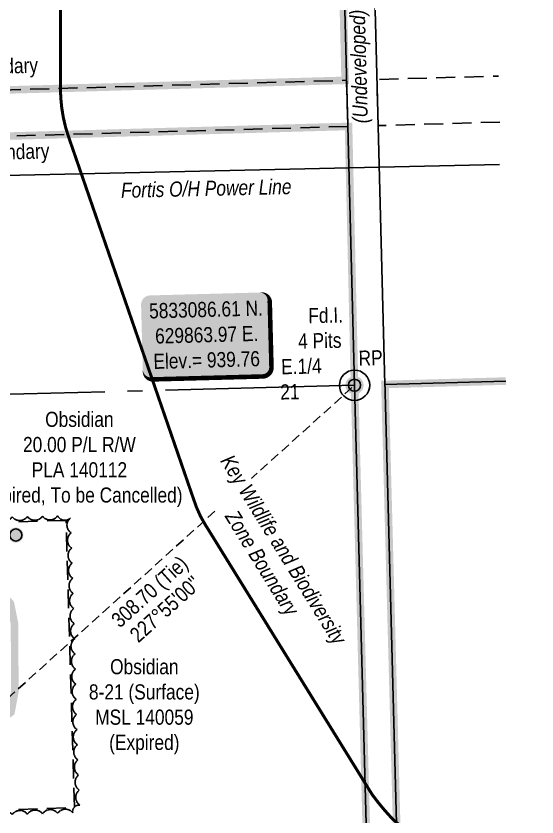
# Model space of a CAD drawing. Extents: x 627066 to 631544, y 5832157 to 5834758.
# Drawn here: x 629640 to 629984, y 5832801 to 5833331 of the extents above; entities that cross this region are included whole.
import ezdxf
from ezdxf.enums import TextEntityAlignment as Align

# ---------------------------------------------------------------- set-up
doc = ezdxf.new("R2010")
doc.units = 0
doc.header["$LTSCALE"] = 5
doc.header["$PDSIZE"] = 0.5
for name, pattern in [('0', [1, 1, 0]), ('CENTERLINEX3', [5, 2.5, -1, 0.5, -1]), ('DASHDOT2', [12.7, 6.35, -3.175, 0, -3.175]), ('foc-ACCESSROAD', [3.75, 2.5, -1.25]), ('foc-QUARTERLINE', [33, 25, -3, 2, -3]), ('foc-TIELINE', [1.875, 1.25, -0.625])]:
    doc.linetypes.add(name, pattern=pattern)
doc.layers.get('Defpoints').update_dxf_attribs({"color": 9})
for name, color, linetype in [('35', 37, 'Continuous'), ('AS-POWER', 104, 'foc-POWER'), ('AS-ROADS', 254, 'Continuous'), ('AS-WILDLIFE', 131, 'DASHDOT2'), ('C-AR', 13, 'foc-ACCESSROAD'), ('DETAIL-T', 7, 'Continuous'), ('L-BD', 7, 'Continuous'), ('L-MON', 1, 'Continuous'), ('L-QSEC', 8, 'foc-QUARTERLINE'), ('L-SEC', 7, 'Continuous'), ('L-TIE', 7, 'foc-TIELINE'), ('T-BUSH', 110, '0')]:
    doc.layers.add(name, color=color, linetype=linetype)
doc.layers.add('AS-FMA-T', color=7, linetype='Continuous', true_color=0x00b386)
doc.layers.add('AS-TRAPPER BOUNDARY', color=7, linetype='CENTERLINEX3', true_color=0xb85c00, transparency=0.6)
for name, color, linetype, lineweight in [('C-RW-T', 13, 'Continuous', 9), ('C-WS-T', 13, 'Continuous', 9), ('T-TEXT', 48, 'Continuous', 18)]:
    doc.layers.add(name, color=color, linetype=linetype, lineweight=lineweight)
doc.styles.add('240', font='ARIALN.TTF', dxfattribs={"height": 30})
doc.styles.add('80', font='ARIALN.TTF', dxfattribs={"height": 10})
doc.styles.add('80CG', font='ARIALN.TTF', dxfattribs={"height": 10})
doc.styles.add('80L', font='ARIALN.TTF', dxfattribs={"height": 10})
doc.styles.add('80LS', font='ARIALNI.TTF', dxfattribs={"height": 10})
doc.styles.add('foc-LtypeFont', font='ARIALN.TTF', dxfattribs={"height": 7.35})
doc.linetypes.add('foc-POWER', pattern='A,6,-1,["P",foc-LtypeFont,S=0.2,R=0,X=-0.625,Y=-0.75],-1.24,4', length=12.24)
doc.dimstyles.new('Compass 5 000', dxfattribs={"dimscale": 5, "dimtxt": 9, "dimasz": 2, "dimexe": 0.2, "dimexo": 0.0625, "dimgap": 0.5, "dimtad": 0, "dimtih": 1, "dimtoh": 1, "dimzin": 0, "dimdsep": 46, "dimtxsty": '80CG', "dimcen": 0.1, "dimse1": 1, "dimse2": 1, "dimclrd": 256, "dimclrt": 256, "dimaunit": 1, "dimadec": 4, "dimazin": 0, "dimtfac": 0.06, "dimtofl": 0, "dimtmove": 0, "dimatfit": 1, "dimfxl": 0.2, "dimtolj": 1, "dimtzin": 0, "dimlwd": -1, "dimarcsym": 0})

# ---------------------------------------------------------------- blocks, each defined once
blk = doc.blocks.new('fdia')
at = {"color": 255, "const_width": 1}
blk.add_lwpolyline([(-0.5, 0, 1), (0.5, 0, 1)], format="xyb", close=True, dxfattribs=at)
blk = doc.blocks.new('Fdiaa')
blk.add_blockref('fdia', (0, 0))
blk = doc.blocks.new('fdib')
at = {"color": 1, "const_width": 1.6}
blk.add_lwpolyline([(-0.4, 0, 1), (0.4, 0, 1)], format="xyb", close=True, dxfattribs=at)
at = {"color": 1}
blk.add_circle((0, 0), 0.8, dxfattribs=at)
blk = doc.blocks.new('Fdibb')
blk.add_blockref('fdib', (0, 0))
blk = doc.blocks.new('fdicc')
for name in ['Fdibb', 'Fdiaa']:
    blk.add_blockref(name, (0, 0))
blk = doc.blocks.new('FDI')
blk.add_blockref('fdicc', (0, 0))
blk = doc.blocks.new('PLIA')
at = {"color": 255, "const_width": 1}
blk.add_lwpolyline([(-0.5, 0, 1), (0.5, 0, 1)], format="xyb", close=True, dxfattribs=at)
blk = doc.blocks.new('PLIAA')
blk.add_blockref('PLIA', (0, 0))
blk = doc.blocks.new('PLIB')
at = {"color": 1}
blk.add_circle((0, 0), 0.8, dxfattribs=at)
blk = doc.blocks.new('PLIBB')
blk.add_blockref('PLIB', (0, 0))
blk = doc.blocks.new('PLICC')
for name in ['PLIAA', 'PLIBB']:
    blk.add_blockref(name, (0, 0))
blk = doc.blocks.new('PLI')
blk.add_blockref('PLICC', (0, 0))
blk = doc.blocks.new('*U73')
h = blk.add_hatch(color=254)
edge = h.paths.add_edge_path()
edge.add_line((-36.5, -28.5), (36.5, -28.5))
edge.add_arc((36.5, -22.5), 6, 270, 360)
edge.add_line((42.5, -22.5), (42.5, 21))
edge.add_arc((36.5, 21), 6, 0, 90)
edge.add_line((36.5, 27), (-36.5, 27))
edge.add_arc((-36.5, 21), 6, 90, 180)
edge.add_line((-42.5, 21), (-42.5, -22.5))
edge.add_arc((-36.5, -22.5), 6, 180, 270)
at = {"color": 1, "flags": 128}
blk.add_lwpolyline([(-36.5, -28.5, 3, 3, 0), (36.5, -28.5, 3, 3, 0.414214), (42.5, -22.5, 3, 3, 0), (42.5, 21, 3, 0, 0.414214), (36.5, 27, 0, 0, 0), (-36.5, 27, 0, 0, 0.414214), (-42.5, 21, 0, 0, 0), (-42.5, -22.5, 0, 3, 0.414214)], format="xyseb", close=True, dxfattribs=at)
blk.add_lwpolyline([(-31.24, 0.83, 0, 10, 0), (0, 0, 5, 5, 0)], format="xyseb", dxfattribs=at)
at = {"color": 1, "style": '80'}
blk.add_attdef('ENTER_TEXT_001', (-35.99, -5), '', height=10, dxfattribs=at)
blk = doc.blocks.new('*D77')
at = {"layer": 'C-RW-T', "transparency": 16777216}
for p, q in [((629599.73, 5833000.46), (629602.28, 5833037.6)), ((629602.28, 5833037.6), (629612.28, 5833037.6)), ((629596.99, 5832960.56), (629596.3, 5832950.59))]:
    blk.add_line(p, q, dxfattribs=at)
for points in [[(629598.07, 5833000.58), (629601.39, 5833000.35), (629599.04, 5832990.49)], [(629595.33, 5832960.68), (629598.65, 5832960.45), (629597.67, 5832970.54)]]:
    blk.add_solid(points, dxfattribs=at)
at = {"layer": 'Defpoints', "color": 0, "transparency": 16777216}
for p in [(629599.04, 5832990.49), (629603.68, 5832990.17), (629602.31, 5832970.22)]:
    blk.add_point(p, dxfattribs=at)
at = {"layer": 'C-RW-T', "transparency": 16777216, "insert": (629682.22, 5833037.6), "char_height": 10, "attachment_point": 5, "style": '80CG'}
blk.add_mtext('\\A1;Obsidian\\P20.00 P/L R/W\\PPLA 140112\\P(Expired, To be Cancelled)', dxfattribs=at)

msp = doc.modelspace()

# ---------------------------------------------------------------- hatches: boundary and pattern name
at = {"layer": 'AS-ROADS'}
h = msp.add_hatch(color=256, dxfattribs=at)
h.dxf.hatch_style = 1
h.paths.add_polyline_path([(629595.077, 5832952.147), (629612.076, 5832950.49), (629629.2, 5832946.87), (629634.374, 5832941.277), (629636.892, 5832928.772), (629637.078, 5832884.375), (629634.792, 5832872.009), (629630.28, 5832868.557), (629622.761, 5832867.275), (629615.841, 5832869.267), (629611.332, 5832875.798), (629609.911, 5832889.243), (629608.695, 5832912.142), (629607.131, 5832929.655)], flags=16)
h.paths.add_polyline_path([(629589.094, 5832952.73), (629587.96, 5832952.841), (629540.026, 5832959.498), (629508.692, 5832959.928), (629428.729, 5832957.08), (629330.223, 5832952.639), (629285.562, 5832952.455), (629251.389, 5832952.78), (629251.437, 5832957.778), (629285.576, 5832957.453), (629330.101, 5832957.637), (629428.527, 5832962.074), (629508.638, 5832964.928), (629540.406, 5832964.492), (629588.546, 5832957.805), (629612.838, 5832955.438), (629631.79, 5832951.432), (629638.996, 5832943.641), (629641.888, 5832929.28), (629642.078, 5832883.927), (629639.358, 5832869.209), (629632.336, 5832863.837), (629622.475, 5832862.155), (629612.743, 5832864.957), (629606.496, 5832874.006), (629604.927, 5832888.847), (629603.709, 5832911.788), (629602.243, 5832928.193)])

# ---------------------------------------------------------------- linework, layer by layer
at = {"layer": '35', "color": 3}
msp.add_circle((629863.965, 5833086.613), 10, dxfattribs=at)
at = {"layer": 'AS-POWER', "flags": 128}
msp.add_lwpolyline([(629236.825, 5833216.371), (629959.769, 5833232.543)], dxfattribs=at)
at = {"layer": 'AS-TRAPPER BOUNDARY', "color": 114, "true_color": 0x008f47, "const_width": 4.998, "flags": 128}
for points in [[(629840.195, 5833993.346), (629842.39, 5833910.645), (629842.924, 5833890.542), (629857.785, 5833288.07), (629375.821, 5833274.366), (629374.999, 5833345.48), (629313.29, 5833343.713), (629298.373, 5833343.286), (629288.362, 5833343), (629273.343, 5833342.57), (629271.372, 5833342.514), (629261.012, 5833342.217), (629253.056, 5833341.989), (629252.965, 5833351.959), (629252.684, 5833366.966), (629252.289, 5833381.961), (629247.551, 5833561.912), (629247.156, 5833576.916), (629239.315, 5833874.723), (629238.521, 5833904.877), (629236.746, 5833972.355), (629236.685, 5833974.666)], [(629277.075, 5832529.411), (629335.205, 5832530.933), (629336.886, 5832465.812), (629427.117, 5832468.52), (629753.19, 5832310.947), (629883.468, 5832351.894), (629863.965, 5833086.613), (629860.002, 5833257.623), (629376.695, 5833243.88), (629376.979, 5833223.493), (629301.979, 5833221.345), (629281.989, 5833220.773), (629266.912, 5833220.342), (629256.841, 5833220.053), (629277.075, 5832529.411)], [(629981.976, 5832408.121), (629958.493, 5832375.513), (629903.421, 5832358.193), (629884.062, 5833087.154), (629963.887, 5833089.392)]]:
    msp.add_lwpolyline(points, dxfattribs=at)
at = {"layer": 'AS-WILDLIFE', "const_width": 2, "flags": 128}
msp.add_lwpolyline([(629972.949, 5832748.116), (629908.875, 5832785), (629903.313, 5832788.5), (629898, 5832792.5), (629892.938, 5832796.5), (629888.187, 5832801), (629883.687, 5832806), (629879.562, 5832811), (629875.75, 5832816), (629873.875, 5832819), (629766.937, 5832992), (629765.375, 5832994.5), (629762.25, 5833000), (629759.562, 5833006), (629757.437, 5833012), (629675, 5833251), (629673.125, 5833257), (629671.625, 5833263.5), (629670.562, 5833270), (629669.938, 5833276.5), (629669.687, 5833283), (629669.687, 5833406.5), (629646.25, 5833555.5), (629645.875, 5833558), (629645.25, 5833564.5), (629645, 5833571), (629645.25, 5833577.5), (629645.875, 5833584), (629646.938, 5833590.5), (629648.438, 5833596.5), (629650.312, 5833603), (629652.625, 5833609), (629655.313, 5833615), (629658.437, 5833621), (629661.875, 5833626.5), (629663.437, 5833628.5), (629803.25, 5833826), (629805.5, 5833829), (629809.687, 5833834), (629814.125, 5833839), (629818.938, 5833843.5), (629824, 5833847.5), (629829.312, 5833851.5), (629831.188, 5833852.5), (629939.945, 5833921.727)], dxfattribs=at)
at = {"layer": 'C-AR', "flags": 128}
for points in [[(629859.485, 5833257.609), (629376.695, 5833243.88), (629375.821, 5833274.366), (629858.687, 5833288.096), (629859.485, 5833257.609)], [(629673.4, 5832997.356), (629543.513, 5832993.102), (629549.082, 5832803.684), (629678.982, 5832807.503)]]:
    msp.add_lwpolyline(points, close=True, dxfattribs=at)
msp.add_lwpolyline([(629959.927, 5833260.465), (629879.587, 5833258.181), (629878.791, 5833288.609), (629959.051, 5833290.919)], dxfattribs=at)
at = {"layer": 'L-QSEC'}
for p, q in [((629863.965, 5833086.613), (629097.03, 5833066.54)), ((629884.062, 5833087.153), (629963.889, 5833089.3))]:
    msp.add_line(p, q, dxfattribs=at)
at = {"layer": 'L-SEC'}
for p, q in [((629863.959, 5833086.628), (629842.924, 5833890.542)), ((629884.062, 5833087.154), (629863.027, 5833891.068)), ((629885.305, 5832282.702), (629863.959, 5833086.628)), ((629883.993, 5833089.873), (629905.411, 5832283.236))]:
    msp.add_line(p, q, dxfattribs=at)
at = {"layer": 'L-TIE'}
msp.add_line((629634.931, 5832879.789), (629863.965, 5833086.613), dxfattribs=at)
at = {"layer": 'T-BUSH', "flags": 128}
msp.add_lwpolyline([(629399.948, 5833242.379, 0.5205671), (629389.988, 5833241.522, 0.5205671), (629385.809, 5833232.989, 0.5205671), (629383.455, 5833223.274, 0.5205671), (629377.195, 5833218.814, 0.5205671), (629367.214, 5833219.362, 0.5205671), (629357.232, 5833219.91, 0.5205671), (629347.246, 5833220.11, 0.5205671), (629337.253, 5833219.829, 0.5205671), (629327.261, 5833219.548, 0.5205671), (629317.268, 5833219.267, 0.5205671), (629307.275, 5833218.986, 0.5205671), (629304.915, 5833211.434, 0.5205671), (629305.119, 5833201.44, 0.5205671), (629305.322, 5833191.445, 0.5205671), (629305.525, 5833181.451, 0.5205671), (629305.729, 5833171.456, 0.5205671), (629305.932, 5833161.461, 0.5205671), (629306.182, 5833151.468, 0.5205671), (629306.532, 5833141.478, 0.5205671), (629306.881, 5833131.487, 0.5205671), (629307.23, 5833121.497, 0.5205671), (629307.579, 5833111.506, 0.5205671), (629307.929, 5833101.516, 0.5205671), (629308.278, 5833091.525, 0.5205671), (629308.627, 5833081.535, 0.5205671), (629308.976, 5833071.544, 0.5205671), (629309.326, 5833061.554, 0.5205671), (629309.675, 5833051.563, 0.5205671), (629310.024, 5833041.573, 0.5205671), (629310.435, 5833031.585, 0.5205671), (629310.846, 5833021.596, 0.5205671), (629311.258, 5833011.608, 0.5205671), (629311.669, 5833001.62, 0.5205671), (629312.081, 5832991.632, 0.5205671), (629318.23, 5832987.847, 0.5205671), (629328.219, 5832988.216, 0.5205671), (629338.209, 5832988.584, 0.5205671), (629348.199, 5832988.952, 0.5205671), (629358.189, 5832989.317, 0.5205671), (629368.179, 5832989.674, 0.5205671), (629378.169, 5832990.03, 0.5205671), (629388.16, 5832990.386, 0.5205671), (629398.15, 5832990.742, 0.5205671), (629408.14, 5832991.099, 0.5205671), (629418.13, 5832991.455, 0.5205671), (629428.121, 5832991.811, 0.5205671), (629438.111, 5832992.167, 0.5205671), (629448.101, 5832992.523, 0.5205671), (629458.092, 5832992.862, 0.5205671), (629468.083, 5832993.195, 0.5205671), (629478.074, 5832993.528, 0.5205671), (629488.065, 5832993.861, 0.5205671), (629498.056, 5832994.194, 0.5205671), (629508.047, 5832994.527, 0.5205671), (629518.038, 5832994.861, 0.5205671), (629528.029, 5832995.194, 0.5205671), (629538.021, 5832995.527, 0.5205671), (629548.007, 5832995.963, 0.5205671), (629557.987, 5832996.532, 0.5205671), (629567.968, 5832997.102, 0.5205671), (629577.948, 5832997.671, 0.5205671), (629587.928, 5832998.24, 0.5205671), (629597.909, 5832998.809, 0.5205671), (629607.898, 5832999.158, 0.5205671), (629617.892, 5832999.354, 0.5205671), (629627.887, 5832999.549, 0.5205671), (629637.882, 5832999.744, 0.5205671), (629647.876, 5832999.94, 0.5205671), (629657.871, 5833000.135, 0.5205671), (629667.866, 5833000.33, 0.5205671), (629676.455, 5832999.042, 0.5205671), (629676.797, 5832989.052, 0.5205671), (629677.139, 5832979.061, 0.5205671), (629677.481, 5832969.07, 0.5205671), (629677.823, 5832959.079, 0.5205671), (629678.165, 5832949.089, 0.5205671), (629678.507, 5832939.098, 0.5205671), (629678.85, 5832929.107, 0.5205671), (629679.151, 5832919.115, 0.5205671), (629679.401, 5832909.122, 0.5205671), (629679.651, 5832899.128, 0.5205671), (629679.901, 5832889.135, 0.5205671), (629680.151, 5832879.141, 0.5205671), (629680.4, 5832869.148, 0.5205671), (629680.65, 5832859.154, 0.5205671), (629680.9, 5832849.161, 0.5205671), (629681.276, 5832839.172, 0.5205671), (629681.727, 5832829.185, 0.5205671), (629682.178, 5832819.199, 0.5205671), (629682.628, 5832809.212, 0.5205671), (629677.854, 5832804.081, 0.5205671), (629667.861, 5832803.799, 0.5205671), (629657.869, 5832803.517, 0.5205671), (629647.876, 5832803.227, 0.5205671), (629637.884, 5832802.938, 0.5205671), (629627.891, 5832802.649, 0.5205671), (629617.899, 5832802.359, 0.5205671), (629607.908, 5832802.037, 0.5205671), (629597.92, 5832801.61, 0.5205671), (629587.933, 5832801.182, 0.5205671), (629577.945, 5832800.754, 0.5205671), (629567.958, 5832800.327, 0.5205671), (629558.08, 5832799.147, 0.5205671), (629548.386, 5832796.708, 0.5205671), (629545.382, 5832802.858, 0.5205671), (629544.659, 5832812.798, 0.5205671), (629544.108, 5832822.779, 0.5205671), (629543.563, 5832832.76, 0.5205671), (629543.019, 5832842.742, 0.5205671), (629542.474, 5832852.724, 0.5205671), (629541.93, 5832862.706, 0.5205671), (629541.495, 5832872.692, 0.5205671), (629541.175, 5832882.684, 0.5205671), (629540.855, 5832892.675, 0.5205671), (629540.535, 5832902.667, 0.5205671), (629540.215, 5832912.658, 0.5205671), (629540.087, 5832922.65, 0.5205671), (629540.372, 5832932.642, 0.5205671), (629540.42, 5832941.792, 0.5205671), (629530.428, 5832941.515, 0.5205671), (629520.435, 5832941.237, 0.5205671), (629510.44, 5832941.077, 0.5205671), (629500.444, 5832940.943, 0.5205671), (629490.448, 5832940.81, 0.5205671), (629480.452, 5832940.677, 0.5205671), (629470.458, 5832940.461, 0.5205671), (629460.465, 5832940.224, 0.5205671), (629450.471, 5832939.986, 0.5205671), (629440.477, 5832939.749, 0.5205671), (629430.483, 5832939.511, 0.5205671), (629420.489, 5832939.274, 0.5205671), (629410.502, 5832938.852, 0.5205671), (629400.516, 5832938.4, 0.5205671), (629390.529, 5832937.949, 0.5205671), (629380.543, 5832937.497, 0.5205671), (629370.556, 5832937.061, 0.5205671), (629360.568, 5832936.627, 0.5205671), (629350.581, 5832936.194, 0.5205671), (629340.594, 5832935.76, 0.5205671), (629335.936, 5832929.813, 0.5205671), (629334.948, 5832919.868, 0.5205671), (629333.1, 5832910.629, 0.5205671), (629323.146, 5832911.551, 0.5205671), (629313.192, 5832912.473, 0.5205671), (629303.219, 5832913.011, 0.5205671), (629294.818, 5832911.318, 0.5205671), (629293.832, 5832901.374, 0.5205671), (629294.092, 5832891.381, 0.5205671), (629294.352, 5832881.388, 0.5205671), (629294.612, 5832871.395, 0.5205671), (629295.022, 5832861.414, 0.5205671), (629296.481, 5832851.525, 0.5205671), (629297.912, 5832841.831, 0.5205671)], format="xyb", dxfattribs=at)

# ---------------------------------------------------------------- block references
at = {"layer": 'DETAIL-T', "color": 6}
ref = msp.add_blockref('*U73', (629766.024, 5833119.944), dxfattribs=dict(at, rotation=1.524906051542169))
ref.add_attrib('ENTER_TEXT_001', '5833086.61 N.', (629728.405, 5833130.719), dxfattribs={"layer": '0', "color": 1, "height": 10, "rotation": 1.52491, "style": '80'})
ref.add_attrib('ENTER_TEXT_002', '629863.97 E.', (629732.372, 5833114.111), dxfattribs={"layer": '0', "color": 1, "height": 10, "rotation": 1.52491, "style": '80'})
ref.add_attrib('ENTER_TEXT_003', 'Elev.= 939.76', (629731.238, 5833097.367), dxfattribs={"layer": '0', "color": 1, "height": 10, "rotation": 1.52491, "style": '80'})
at = {"layer": 'L-MON', "zscale": 5.000000000000027}
for name, p, xscale, yscale in [('FDI', (629863.965, 5833086.613), 5.000000000000027, 5.000000000000027), ('PLI', (629640.215, 5832987.658), 4.998301600000009, 4.998301600000009)]:
    msp.add_blockref(name, p, dxfattribs=dict(at, xscale=xscale, yscale=yscale))

# ---------------------------------------------------------------- texts
at = {"layer": '35', "color": 3, "insert": (629874.437, 5833109.696), "char_height": 10, "width": 15.98677, "attachment_point": 2, "rotation": 1.54039, "style": '80'}
msp.add_mtext('RP', dxfattribs=at)
at = {"layer": 'AS-FMA-T', "style": '80L'}
for p in [(629539.249, 5833289.828), (629546.793, 5833233.223)]:
    msp.add_text('FGL 920008 Boundary', height=9.99076, rotation=1.62572, dxfattribs=at).set_placement(p)
at = {"layer": 'AS-POWER', "insert": (629709.253, 5833220.41), "char_height": 9.9966, "attachment_point": 1, "rotation": 1.28145, "style": '80L'}
msp.add_mtext_dynamic_manual_height_columns('\\pi0.32615;{\\fArial Narrow|b0|i1|c0|p34;Fortis O/H Power Line}', width=112.46288, gutter_width=49.983, heights=[0], dxfattribs=at)
at = {"layer": 'C-WS-T', "insert": (629725.114, 5832874.171), "char_height": 9.9966, "attachment_point": 5, "style": '80CG'}
msp.add_mtext('\\A1;Obsidian\\P8-21 (Surface)\\PMSL 140059\\P(Expired)', dxfattribs=at)
at = {"layer": 'L-BD', "style": '80L'}
for s, p in [('308.70 (Tie)', (629729.368, 5832949.356)), ("227°55'00''", (629738.915, 5832938.784))]:
    msp.add_text(s, height=9.9966, rotation=42.0829, dxfattribs=at).set_placement(p, align=Align.MIDDLE)
at = {"layer": 'L-MON', "insert": (629813.619, 5833137.125), "char_height": 9.9966, "attachment_point": 1, "rotation": 1.32433, "style": '80L'}
msp.add_mtext_dynamic_manual_height_columns('\\pi19.6704;Fd.I. \\P\\pi12.57185;4 Pits\\P\\pi1.00689;E.1/4 21', width=40.64553, gutter_width=49.983, heights=[0], dxfattribs=at)
at = {"layer": 'T-TEXT', "style": '80LS'}
msp.add_text('(Undeveloped)', height=9.9966, rotation=91.52097, dxfattribs=at).set_placement((629866.795, 5833297.215), align=Align.MIDDLE_CENTER)

# ---------------------------------------------------------------- dimensions: what is measured, and where the dimension line sits
at = {"layer": 'C-RW-T', "color": 5}
dim = msp.add_linear_dim(base=(629599.045, 5832990.487), p1=(629602.307, 5832970.223), p2=(629603.678, 5832990.169), angle=86.0685, text='Obsidian\\P20.00 P/L R/W\\PPLA 140112\\P(Expired, To be Cancelled)', dimstyle='Compass 5 000', dxfattribs=at)
dim.commit()
dim.dimension.update_dxf_attribs({"geometry": '*D77', "text_midpoint": (629682.221, 5833037.598), "dimtype": 161})

# ---------------------------------------------------------------- next in the draw order: texts
at = {"layer": 'AS-WILDLIFE', "insert": (629808.723, 5832972.852), "char_height": 10, "attachment_point": 5, "rotation": 301.72169, "style": '240', "bg_fill": 3, "box_fill_scale": 1.15, "bg_fill_color": 256, "bg_fill_true_color": 256, "bg_fill_transparency": 0}
msp.add_mtext_dynamic_manual_height_columns('{\\fArial Narrow|b0|i1|c0|p34;Key Wildlife and Biodiversity\\PZone Boundary}', width=144.64839, gutter_width=44.985, heights=[0], dxfattribs=at)

doc.saveas('drawing.dxf')
